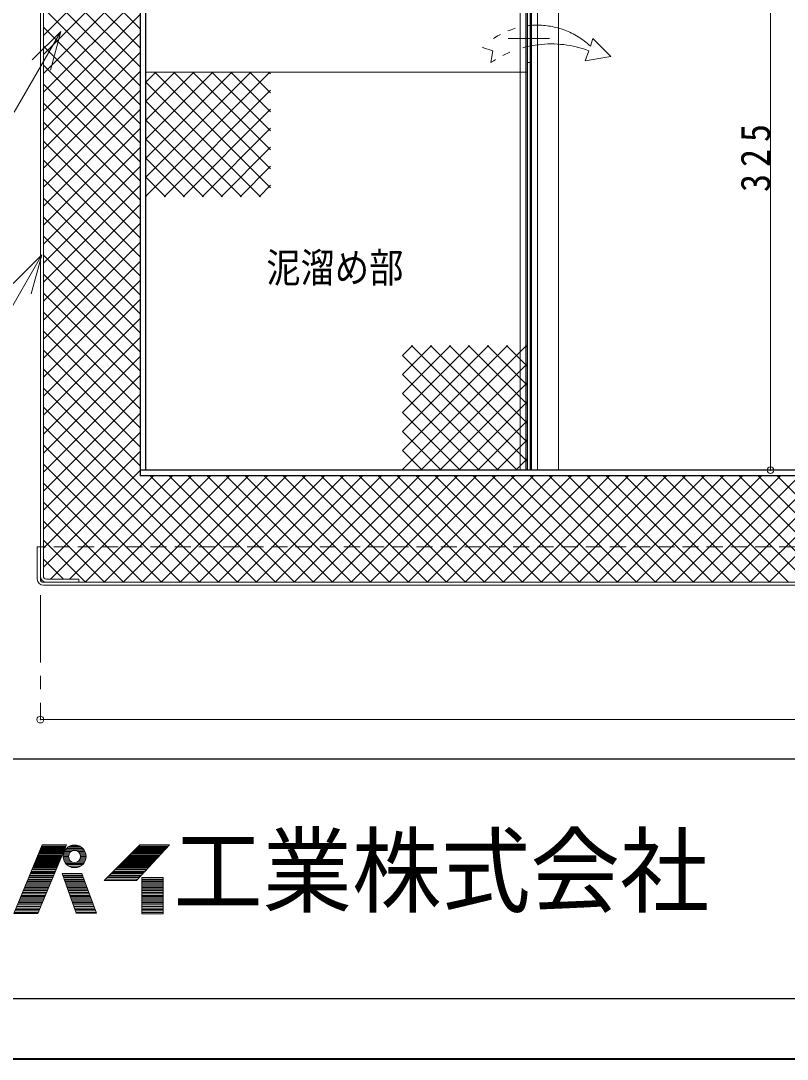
# Model space of a CAD drawing. Units: millimetres at full size, sheet at 1:7; details may follow other scales. Extents: x -1480 to 1355, y -979 to 988.
# Drawn here: x -1280 to -881, y -979 to -438 of the extents above; entities that cross this region are included whole.
import ezdxf
from ezdxf.enums import TextEntityAlignment as Align

# ---------------------------------------------------------------- set-up
doc = ezdxf.new("R2010")
doc.units = ezdxf.units.MM
doc.header["$LTSCALE"] = 7
doc.header["$PDMODE"] = 32
doc.header["$PDSIZE"] = 3.5
for name, pattern in [('CHAIN1', [8, 5, -1, 1, -1]), ('DASHED1', [1.8, 1.2, -0.6]), ('DOUBLE_CHAIN1', [8.8, 5, -1, 0.6, -0.6, 0.6, -1])]:
    doc.linetypes.add(name, pattern=pattern)
doc.layers.add('0-0_ﾚｲﾔ1', color=4, linetype='Continuous', lineweight=9)
doc.styles.add('ＭＳ ゴシック', font='')
doc.styles.get('ＭＳ ゴシック').set_extended_font_data('MS Gothic')

msp = doc.modelspace()

# ---------------------------------------------------------------- linework, layer by layer
at = {"layer": '0-0_ﾚｲﾔ1', "color": 5, "lineweight": 25}
for p, q in [((-1015.995, -175.045), (-1015.995, -672.045)), ((-1014.495, -175.045), (-1014.495, -672.045)), ((-1217.745, -228.045), (-1217.745, -675.045)), ((-1214.745, -672.045), (-1214.745, -228.045)), ((-411.745, -672.045), (-1217.745, -672.045)), ((-411.745, -675.045), (-1217.745, -675.045))]:
    msp.add_line(p, q, dxfattribs=at)
at = {"layer": '0-0_ﾚｲﾔ1', "color": 7, "lineweight": 18}
for p, q in [((-1019.745, -672.045), (-1019.745, -222.045)), ((-1016.745, -672.045), (-1016.745, -222.045)), ((-1269.745, -728.845), (-1269.745, -228.245)), ((-1268.145, -727.245), (-1268.145, -228.245)), ((-1013.745, -235.531), (-1013.745, -672.045)), ((-1010.745, -235.531), (-1010.745, -672.045)), ((-1259.08, -443.295), (-1283.448, -485.502)), ((-1259.08, -443.295), (-1273.929, -458.145)), ((-1259.08, -443.295), (-1264.515, -463.58)), ((-1214.745, -529.166), (-1214.366, -529.545)), ((-1269.028, -559.833), (-1293.396, -602.04)), ((-1269.028, -559.833), (-1283.877, -574.683)), ((-1269.028, -559.833), (-1274.463, -580.118)), ((-1080.995, -671.666), (-1080.616, -672.045)), ((-1269.745, -712.045), (-1271.345, -712.045)), ((-1271.345, -728.845), (-1271.345, -712.045)), ((-1268.145, -730.445), (-361.345, -730.445)), ((-1266.545, -728.845), (-1249.745, -728.845)), ((-1249.745, -728.845), (-1249.745, -730.445)), ((-1268.145, -732.045), (-361.345, -732.045)), ((-1268.808, -867.332), (-1283.508, -903.053)), ((-1271.013, -903.053), (-1256.166, -867.332)), ((-1270.381, -871.154), (-1257.755, -871.154)), ((-1270.2, -870.713), (-1257.572, -870.713)), ((-1270.018, -870.272), (-1257.388, -870.272)), ((-1269.837, -869.831), (-1257.205, -869.831)), ((-1269.655, -869.39), (-1257.022, -869.39)), ((-1269.413, -868.802), (-1256.777, -868.802)), ((-1269.232, -868.361), (-1256.607, -868.361)), ((-1269.05, -867.92), (-1256.411, -867.92)), ((-1268.808, -867.332), (-1256.166, -867.332)), ((-1257.43, -871.154), (-1254.153, -871.154)), ((-1257.157, -870.566), (-1253.36, -870.566)), ((-1256.694, -869.831), (-1247.112, -869.831)), ((-1256.2, -869.243), (-1247.607, -869.243)), ((-1255.349, -868.508), (-1248.458, -868.508)), ((-1254.316, -867.92), (-1249.491, -867.92)), ((-1246.65, -870.566), (-1250.447, -870.566)), ((-1246.377, -871.154), (-1249.654, -871.154)), ((-1221.768, -871.154), (-1205.913, -871.154)), ((-1221.327, -870.713), (-1205.504, -870.713)), ((-1220.886, -870.272), (-1205.094, -870.272)), ((-1220.445, -869.831), (-1204.685, -869.831)), ((-1220.004, -869.39), (-1204.275, -869.39)), ((-1219.563, -885.854), (-1202.364, -867.332)), ((-1219.416, -868.802), (-1203.729, -868.802)), ((-1218.975, -868.361), (-1203.32, -868.361)), ((-1218.534, -867.92), (-1202.91, -867.92)), ((-1272.619, -876.593), (-1260.015, -876.593)), ((-1272.377, -876.005), (-1259.771, -876.005)), ((-1272.196, -875.564), (-1259.588, -875.564)), ((-1272.014, -875.123), (-1259.404, -875.123)), ((-1271.833, -874.682), (-1259.221, -874.682)), ((-1271.651, -874.241), (-1259.038, -874.241)), ((-1271.454, -873.8), (-1258.855, -873.8)), ((-1271.289, -873.359), (-1258.671, -873.359)), ((-1271.107, -872.918), (-1258.488, -872.918)), ((-1270.926, -872.477), (-1258.305, -872.477)), ((-1270.684, -871.889), (-1258.06, -871.889)), ((-1270.563, -871.595), (-1257.938, -871.595)), ((-1257.853, -873.359), (-1255.053, -873.359)), ((-1257.824, -872.771), (-1254.998, -872.771)), ((-1257.808, -874.094), (-1254.966, -874.094)), ((-1257.704, -872.036), (-1254.762, -872.036)), ((-1257.669, -874.829), (-1254.689, -874.829)), ((-1257.43, -875.564), (-1254.153, -875.564)), ((-1257.076, -876.299), (-1253.034, -876.299)), ((-1246.73, -876.299), (-1250.772, -876.299)), ((-1246.377, -875.564), (-1249.654, -875.564)), ((-1246.138, -874.829), (-1249.117, -874.829)), ((-1246.102, -872.036), (-1249.045, -872.036)), ((-1245.999, -874.094), (-1248.84, -874.094)), ((-1245.982, -872.771), (-1248.809, -872.771)), ((-1248.753, -873.359), (-1245.953, -873.359)), ((-1227.207, -876.593), (-1210.964, -876.593)), ((-1226.619, -876.005), (-1210.418, -876.005)), ((-1226.178, -875.564), (-1210.008, -875.564)), ((-1225.737, -875.123), (-1209.599, -875.123)), ((-1225.296, -874.682), (-1209.189, -874.682)), ((-1224.855, -874.241), (-1208.78, -874.241)), ((-1224.414, -873.8), (-1208.37, -873.8)), ((-1223.973, -873.359), (-1207.961, -873.359)), ((-1223.532, -872.918), (-1207.509, -872.918)), ((-1223.091, -872.477), (-1207.142, -872.477)), ((-1222.503, -871.889), (-1206.596, -871.889)), ((-1222.209, -871.595), (-1206.323, -871.595)), ((-1274.737, -881.738), (-1262.154, -881.738)), ((-1274.495, -881.15), (-1261.91, -881.15)), ((-1274.192, -880.415), (-1261.604, -880.415)), ((-1273.95, -879.827), (-1261.36, -879.827)), ((-1273.648, -879.092), (-1261.054, -879.092)), ((-1273.466, -878.651), (-1260.871, -878.651)), ((-1273.224, -878.063), (-1260.626, -878.063)), ((-1273.043, -877.622), (-1260.443, -877.622)), ((-1272.801, -877.034), (-1260.199, -877.034)), ((-1256.583, -877.034), (-1247.224, -877.034)), ((-1256.054, -877.622), (-1247.752, -877.622)), ((-1254.892, -878.504), (-1248.915, -878.504)), ((-1253.496, -879.092), (-1250.311, -879.092)), ((-1240.437, -902.906), (-1248.081, -882.179)), ((-1232.352, -881.738), (-1215.741, -881.738)), ((-1231.764, -881.15), (-1215.195, -881.15)), ((-1231.029, -880.415), (-1214.513, -880.415)), ((-1230.441, -879.827), (-1213.967, -879.827)), ((-1229.706, -879.092), (-1213.284, -879.092)), ((-1229.265, -878.651), (-1212.875, -878.651)), ((-1228.677, -878.063), (-1212.329, -878.063)), ((-1228.236, -877.622), (-1211.919, -877.622)), ((-1227.648, -877.034), (-1211.373, -877.034)), ((-1276.914, -887.03), (-1264.353, -887.03)), ((-1276.672, -886.442), (-1264.109, -886.442)), ((-1276.37, -885.707), (-1263.804, -885.707)), ((-1276.128, -885.119), (-1263.559, -885.119)), ((-1275.826, -884.384), (-1263.254, -884.384)), ((-1275.523, -883.649), (-1262.948, -883.649)), ((-1275.276, -883.061), (-1262.704, -883.061)), ((-1274.982, -882.326), (-1262.398, -882.326)), ((-1258.32, -882.326), (-1248.027, -882.326)), ((-1258.065, -883.061), (-1247.756, -883.061)), ((-1257.86, -883.649), (-1247.539, -883.649)), ((-1257.605, -884.384), (-1247.268, -884.384)), ((-1257.35, -885.119), (-1246.997, -885.119)), ((-1257.145, -885.707), (-1246.78, -885.707)), ((-1256.89, -886.442), (-1246.509, -886.442)), ((-1256.685, -887.03), (-1246.292, -887.03)), ((-1236.468, -885.854), (-1219.563, -885.854)), ((-1235.733, -885.119), (-1218.881, -885.119)), ((-1234.998, -884.384), (-1218.198, -884.384)), ((-1234.263, -883.649), (-1217.516, -883.649)), ((-1233.675, -883.061), (-1216.97, -883.061)), ((-1232.94, -882.326), (-1216.287, -882.326)), ((-1216.917, -885.119), (-1205.745, -885.119)), ((-1216.917, -885.707), (-1205.745, -885.707)), ((-1216.917, -886.442), (-1205.745, -886.442)), ((-1216.917, -887.03), (-1205.745, -887.03)), ((-1279.334, -892.91), (-1266.797, -892.91)), ((-1279.032, -892.175), (-1266.492, -892.175)), ((-1278.669, -891.293), (-1266.125, -891.293)), ((-1278.427, -890.705), (-1265.881, -890.705)), ((-1278.124, -889.97), (-1265.574, -889.97)), ((-1277.882, -889.382), (-1265.331, -889.382)), ((-1277.58, -888.647), (-1265.026, -888.647)), ((-1277.217, -887.765), (-1264.659, -887.765)), ((-1256.43, -887.765), (-1246.021, -887.765)), ((-1256.124, -888.647), (-1245.696, -888.647)), ((-1255.868, -889.382), (-1245.425, -889.382)), ((-1255.664, -889.97), (-1245.208, -889.97)), ((-1255.408, -890.705), (-1244.937, -890.705)), ((-1255.204, -891.293), (-1244.72, -891.293)), ((-1254.897, -892.175), (-1244.395, -892.175)), ((-1254.642, -892.91), (-1244.124, -892.91)), ((-1216.917, -887.765), (-1205.745, -887.765)), ((-1216.917, -888.647), (-1205.745, -888.647)), ((-1216.917, -889.382), (-1205.745, -889.382)), ((-1216.917, -889.97), (-1205.745, -889.97)), ((-1216.917, -890.705), (-1205.745, -890.705)), ((-1216.917, -891.293), (-1205.745, -891.293)), ((-1216.917, -892.175), (-1205.745, -892.175)), ((-1216.917, -892.91), (-1205.745, -892.91)), ((-1281.33, -897.761), (-1268.814, -897.761)), ((-1281.089, -897.173), (-1268.569, -897.173)), ((-1280.786, -896.438), (-1268.264, -896.438)), ((-1280.484, -895.703), (-1267.958, -895.703)), ((-1280.181, -894.968), (-1267.653, -894.968)), ((-1279.879, -894.233), (-1267.347, -894.233)), ((-1279.637, -893.645), (-1267.103, -893.645)), ((-1254.402, -893.645), (-1243.853, -893.645)), ((-1254.182, -894.233), (-1243.636, -894.233)), ((-1253.927, -894.968), (-1243.365, -894.968)), ((-1253.671, -895.703), (-1243.094, -895.703)), ((-1253.416, -896.438), (-1242.823, -896.438)), ((-1253.161, -897.173), (-1242.552, -897.173)), ((-1252.956, -897.761), (-1242.335, -897.761)), ((-1216.917, -893.645), (-1205.745, -893.645)), ((-1216.917, -894.233), (-1205.745, -894.233)), ((-1216.917, -894.968), (-1205.745, -894.968)), ((-1216.917, -895.703), (-1205.745, -895.703)), ((-1216.917, -896.438), (-1205.745, -896.438)), ((-1216.917, -897.173), (-1205.745, -897.173)), ((-1216.917, -897.761), (-1205.745, -897.761)), ((-1271.013, -903.053), (-1283.508, -903.053)), ((-1283.327, -902.612), (-1270.83, -902.612)), ((-1282.964, -901.73), (-1270.463, -901.73)), ((-1282.661, -900.995), (-1270.158, -900.995)), ((-1282.359, -900.26), (-1269.852, -900.26)), ((-1281.996, -899.378), (-1269.486, -899.378)), ((-1281.693, -898.643), (-1269.18, -898.643)), ((-1252.65, -898.643), (-1242.009, -898.643)), ((-1252.344, -899.378), (-1241.738, -899.378)), ((-1252.088, -900.26), (-1241.413, -900.26)), ((-1251.832, -900.995), (-1241.142, -900.995)), ((-1251.577, -901.73), (-1240.871, -901.73)), ((-1251.27, -902.612), (-1240.546, -902.612)), ((-1251.168, -902.906), (-1240.437, -902.906)), ((-1216.917, -898.643), (-1205.745, -898.643)), ((-1216.917, -899.378), (-1205.745, -899.378)), ((-1216.917, -900.26), (-1205.745, -900.26)), ((-1216.917, -900.995), (-1205.745, -900.995)), ((-1216.917, -901.73), (-1205.745, -901.73)), ((-1216.917, -902.612), (-1205.745, -902.612))]:
    msp.add_line(p, q, dxfattribs=at)
at = {"layer": '0-0_ﾚｲﾔ1'}
for p, q in [((-999.745, -672.045), (-999.745, -222.045)), ((-889.245, -347.045), (-889.245, -672.045)), ((-1268.145, -391.673), (-1217.745, -442.073)), ((-1268.145, -445.387), (-1217.745, -394.987)), ((-1268.145, -401.573), (-1217.745, -451.973)), ((-1268.145, -455.286), (-1217.745, -404.886)), ((-1268.145, -411.472), (-1217.745, -461.872)), ((-1268.145, -465.186), (-1217.745, -414.786)), ((-1268.145, -421.372), (-1217.745, -471.772)), ((-1268.145, -475.085), (-1217.745, -424.685)), ((-1268.145, -431.271), (-1217.745, -481.671)), ((-1268.145, -484.985), (-1217.745, -434.585)), ((-1268.145, -441.171), (-1217.745, -491.571)), ((-1268.145, -494.884), (-1217.745, -444.484)), ((-1268.145, -451.07), (-1217.745, -501.47)), ((-1268.145, -504.784), (-1217.745, -454.384)), ((-1268.145, -460.97), (-1217.745, -511.37)), ((-1268.145, -514.683), (-1217.745, -464.283)), ((-1214.745, -529.146), (-1150.144, -464.545)), ((-1214.745, -519.247), (-1160.044, -464.545)), ((-1214.745, -509.347), (-1169.943, -464.545)), ((-1214.745, -499.448), (-1179.843, -464.545)), ((-1214.745, -489.548), (-1189.742, -464.545)), ((-1214.745, -469.749), (-1209.541, -464.545)), ((-1214.745, -479.649), (-1199.642, -464.545)), ((-1015.995, -464.545), (-1214.745, -464.545)), ((-1210.07, -464.545), (-1149.745, -524.87)), ((-1200.17, -464.545), (-1149.745, -514.97)), ((-1190.271, -464.545), (-1149.745, -505.071)), ((-1180.371, -464.545), (-1149.745, -495.171)), ((-1170.472, -464.545), (-1149.745, -485.272)), ((-1160.572, -464.545), (-1149.745, -475.372)), ((-1150.673, -464.545), (-1149.745, -465.473)), ((-1268.145, -470.869), (-1217.745, -521.269)), ((-1214.745, -469.769), (-1154.969, -529.545)), ((-1268.145, -524.583), (-1217.745, -474.183)), ((-1205.245, -529.545), (-1149.745, -474.046)), ((-1268.145, -480.769), (-1217.745, -531.169)), ((-1214.745, -479.669), (-1164.869, -529.545)), ((-1268.145, -534.482), (-1217.745, -484.082)), ((-1195.345, -529.545), (-1149.745, -483.945)), ((-1268.145, -490.668), (-1217.745, -541.068)), ((-1214.745, -489.568), (-1174.768, -529.545)), ((-1268.145, -544.382), (-1217.745, -493.982)), ((-1185.446, -529.545), (-1149.745, -493.845)), ((-1268.145, -500.568), (-1217.745, -550.968)), ((-1214.745, -499.468), (-1184.668, -529.545)), ((-1268.145, -554.281), (-1217.745, -503.881)), ((-1175.546, -529.545), (-1149.745, -503.744)), ((-1268.145, -510.467), (-1217.745, -560.867)), ((-1268.145, -564.181), (-1217.745, -513.781)), ((-1214.745, -509.367), (-1194.567, -529.545)), ((-1165.647, -529.545), (-1149.745, -513.644)), ((-1214.745, -519.267), (-1204.467, -529.545)), ((-1268.145, -520.367), (-1217.745, -570.767)), ((-1268.145, -574.08), (-1217.745, -523.68)), ((-1155.747, -529.545), (-1149.745, -523.543)), ((-1268.145, -530.266), (-1217.745, -580.666)), ((-1268.145, -583.98), (-1217.745, -533.58)), ((-1268.145, -540.166), (-1217.745, -590.566)), ((-1268.145, -593.879), (-1217.745, -543.479)), ((-1268.145, -550.065), (-1217.745, -600.465)), ((-1268.145, -603.779), (-1217.745, -553.379)), ((-1268.145, -559.965), (-1217.745, -610.365)), ((-1268.145, -613.678), (-1217.745, -563.278)), ((-1268.145, -569.864), (-1217.745, -620.264)), ((-1268.145, -623.578), (-1217.745, -573.178)), ((-1268.145, -579.764), (-1217.745, -630.164)), ((-1268.145, -633.477), (-1217.745, -583.077)), ((-1268.145, -589.663), (-1217.745, -640.063)), ((-1268.145, -643.377), (-1217.745, -592.977)), ((-1268.145, -599.563), (-1217.745, -649.963)), ((-1268.145, -653.276), (-1217.745, -602.876)), ((-1268.145, -609.462), (-1217.745, -659.862)), ((-1080.995, -671.646), (-1016.394, -607.045)), ((-1080.995, -661.747), (-1026.294, -607.045)), ((-1080.995, -651.847), (-1036.193, -607.045)), ((-1080.995, -641.948), (-1046.093, -607.045)), ((-1080.995, -632.048), (-1055.992, -607.045)), ((-1080.995, -622.149), (-1065.892, -607.045)), ((-1080.995, -612.249), (-1075.791, -607.045)), ((-1076.32, -607.045), (-1015.995, -667.37)), ((-1066.42, -607.045), (-1015.995, -657.47)), ((-1056.521, -607.045), (-1015.995, -647.571)), ((-1046.621, -607.045), (-1015.995, -637.671)), ((-1036.722, -607.045), (-1015.995, -627.772)), ((-1026.822, -607.045), (-1015.995, -617.872)), ((-1016.923, -607.045), (-1015.995, -607.973)), ((-1268.145, -663.176), (-1217.745, -612.776)), ((-1080.995, -612.269), (-1021.219, -672.045)), ((-1071.495, -672.045), (-1015.995, -616.546)), ((-1268.145, -619.362), (-1217.745, -669.762)), ((-1080.995, -622.169), (-1031.119, -672.045)), ((-1268.145, -673.075), (-1217.745, -622.675)), ((-1061.595, -672.045), (-1015.995, -626.445)), ((-1268.145, -629.261), (-1166.961, -730.445)), ((-1268.145, -682.975), (-1217.745, -632.575)), ((-1080.995, -632.068), (-1041.018, -672.045)), ((-1051.696, -672.045), (-1015.995, -636.345)), ((-1268.145, -639.161), (-1176.861, -730.445)), ((-1268.145, -692.874), (-1217.745, -642.474)), ((-1080.995, -641.968), (-1050.918, -672.045)), ((-1268.145, -649.06), (-1186.76, -730.445)), ((-1041.796, -672.045), (-1015.995, -646.244)), ((-1268.145, -702.774), (-1217.745, -652.374)), ((-1080.995, -651.867), (-1060.817, -672.045)), ((-1268.145, -658.96), (-1196.66, -730.445)), ((-1031.897, -672.045), (-1015.995, -656.144)), ((-1268.145, -712.673), (-1217.745, -662.273)), ((-1080.995, -661.767), (-1070.717, -672.045)), ((-1268.145, -668.859), (-1206.559, -730.445)), ((-1021.997, -672.045), (-1015.995, -666.043)), ((-1268.145, -722.573), (-1217.745, -672.173)), ((-1264.519, -728.845), (-1210.719, -675.045)), ((-1254.619, -728.845), (-1200.819, -675.045)), ((-1246.32, -730.445), (-1190.92, -675.045)), ((-1236.42, -730.445), (-1181.02, -675.045)), ((-1226.521, -730.445), (-1171.121, -675.045)), ((-1216.621, -730.445), (-1161.221, -675.045)), ((-1212.462, -675.045), (-1157.062, -730.445)), ((-1206.722, -730.445), (-1151.322, -675.045)), ((-1202.562, -675.045), (-1147.162, -730.445)), ((-1196.822, -730.445), (-1141.422, -675.045)), ((-1192.663, -675.045), (-1137.263, -730.445)), ((-1186.923, -730.445), (-1131.523, -675.045)), ((-1182.763, -675.045), (-1127.363, -730.445)), ((-1177.023, -730.445), (-1121.623, -675.045)), ((-1172.864, -675.045), (-1117.464, -730.445)), ((-1167.124, -730.445), (-1111.724, -675.045)), ((-1162.964, -675.045), (-1107.564, -730.445)), ((-1157.224, -730.445), (-1101.824, -675.045)), ((-1153.065, -675.045), (-1097.665, -730.445)), ((-1147.325, -730.445), (-1091.925, -675.045)), ((-1143.165, -675.045), (-1087.765, -730.445)), ((-1137.425, -730.445), (-1082.025, -675.045)), ((-1133.266, -675.045), (-1077.866, -730.445)), ((-1127.526, -730.445), (-1072.126, -675.045)), ((-1123.366, -675.045), (-1067.966, -730.445)), ((-1117.626, -730.445), (-1062.226, -675.045)), ((-1113.467, -675.045), (-1058.067, -730.445)), ((-1107.727, -730.445), (-1052.327, -675.045)), ((-1103.567, -675.045), (-1048.167, -730.445)), ((-1097.827, -730.445), (-1042.427, -675.045)), ((-1093.668, -675.045), (-1038.268, -730.445)), ((-1087.928, -730.445), (-1032.528, -675.045)), ((-1083.768, -675.045), (-1028.368, -730.445)), ((-1078.028, -730.445), (-1022.628, -675.045)), ((-1073.869, -675.045), (-1018.469, -730.445)), ((-1068.129, -730.445), (-1012.729, -675.045)), ((-1063.969, -675.045), (-1008.569, -730.445)), ((-1058.229, -730.445), (-1002.829, -675.045)), ((-1054.07, -675.045), (-998.67, -730.445)), ((-1048.33, -730.445), (-992.93, -675.045)), ((-1044.17, -675.045), (-988.77, -730.445)), ((-1038.43, -730.445), (-983.03, -675.045)), ((-1034.271, -675.045), (-978.871, -730.445)), ((-1028.531, -730.445), (-973.131, -675.045)), ((-1024.371, -675.045), (-968.971, -730.445)), ((-1018.631, -730.445), (-963.231, -675.045)), ((-1014.472, -675.045), (-959.072, -730.445)), ((-1008.732, -730.445), (-953.332, -675.045)), ((-1004.572, -675.045), (-949.172, -730.445)), ((-998.832, -730.445), (-943.432, -675.045)), ((-994.673, -675.045), (-939.273, -730.445)), ((-988.933, -730.445), (-933.533, -675.045)), ((-984.773, -675.045), (-929.373, -730.445)), ((-979.033, -730.445), (-923.633, -675.045)), ((-974.874, -675.045), (-919.474, -730.445)), ((-969.134, -730.445), (-913.734, -675.045)), ((-964.974, -675.045), (-909.574, -730.445)), ((-959.234, -730.445), (-903.834, -675.045)), ((-955.075, -675.045), (-899.675, -730.445)), ((-949.335, -730.445), (-893.935, -675.045)), ((-945.175, -675.045), (-889.775, -730.445)), ((-939.435, -730.445), (-884.035, -675.045)), ((-935.276, -675.045), (-879.876, -730.445)), ((-929.536, -730.445), (-874.136, -675.045)), ((-925.376, -675.045), (-869.976, -730.445)), ((-919.636, -730.445), (-864.236, -675.045)), ((-915.477, -675.045), (-860.077, -730.445)), ((-909.737, -730.445), (-854.337, -675.045)), ((-905.577, -675.045), (-850.177, -730.445)), ((-899.837, -730.445), (-844.437, -675.045)), ((-895.678, -675.045), (-840.278, -730.445)), ((-889.938, -730.445), (-834.538, -675.045)), ((-885.778, -675.045), (-830.378, -730.445)), ((-1268.145, -678.759), (-1216.459, -730.445)), ((-1268.145, -688.658), (-1226.358, -730.445)), ((-1268.145, -698.558), (-1236.258, -730.445)), ((-1268.145, -708.457), (-1246.157, -730.445)), ((-1268.145, -718.357), (-1257.657, -728.845)), ((-1269.745, -802.045), (-359.745, -802.045))]:
    msp.add_line(p, q, dxfattribs=at)
at = {"layer": '0-0_ﾚｲﾔ1', "linetype": 'CHAIN1'}
for p, q in [((-1004.495, -447.045), (-1025.995, -447.045)), ((-1269.745, -737.245), (-1269.745, -802.045))]:
    msp.add_line(p, q, dxfattribs=at)
at = {"layer": '0-0_ﾚｲﾔ1', "linetype": 'DOUBLE_CHAIN1'}
for p, q in [((-981.774, -447.022), (-983.156, -450.942)), ((-981.774, -447.022), (-972.528, -456.351)), ((-984.013, -453.374), (-985.874, -458.652)), ((-985.874, -458.652), (-972.528, -456.351))]:
    msp.add_line(p, q, dxfattribs=at)
at = {"layer": '0-0_ﾚｲﾔ1', "color": 7, "linetype": 'DASHED1', "lineweight": 18}
msp.add_line((-1014.495, -459.545), (-1015.995, -459.545), dxfattribs=at)
at = {"layer": '0-0_ﾚｲﾔ1', "linetype": 'DASHED1'}
msp.add_line((-359.745, -712.045), (-1269.745, -712.045), dxfattribs=at)
at = {"layer": '0-0_ﾚｲﾔ1', "color": 6, "lineweight": 25}
for p, q in [((-1448.245, -822.545), (1323.755, -822.545)), ((1323.755, -947.545), (-1448.245, -947.545))]:
    msp.add_line(p, q, dxfattribs=at)
at = {"layer": '0-0_ﾚｲﾔ1', "color": 1, "lineweight": 40}
msp.add_line((1355.255, -979.045), (-1479.745, -979.045), dxfattribs=at)
at = {"layer": '0-0_ﾚｲﾔ1', "linetype": 'DOUBLE_CHAIN1'}
msp.add_lwpolyline([(-1039.343, -451.776), (-1034.037, -453.481), (-1034.937, -459.546)], dxfattribs=at)
at = {"layer": '0-0_ﾚｲﾔ1', "color": 7, "lineweight": 18}
for points in [[(-1236.468, -885.854), (-1217.946, -867.332), (-1202.364, -867.332)], [(-1251.168, -902.906), (-1258.371, -882.179), (-1248.081, -882.179)]]:
    msp.add_lwpolyline(points, dxfattribs=at)
msp.add_lwpolyline([(-1216.917, -884.384), (-1216.917, -903.347), (-1205.745, -903.347), (-1205.745, -884.384)], close=True, dxfattribs=at)
for radius in [5.95, 3.15]:
    msp.add_circle((-1251.903, -873.359), radius, dxfattribs=at)
at = {"layer": '0-0_ﾚｲﾔ1', "linetype": 'DOUBLE_CHAIN1'}
for centre, radius, start, end in [((-1010.813, -480.763), 40.672, 47.15607, 134.54405), ((-1003.504, -505.728), 55.865, 69.58047, 124.24047)]:
    msp.add_arc(centre, radius, start, end, dxfattribs=at)
at = {"layer": '0-0_ﾚｲﾔ1', "color": 7, "lineweight": 18}
for centre, radius in [((-1268.145, -728.845), 3.2), ((-1266.545, -727.245), 3.2), ((-1268.145, -728.845), 1.6), ((-1266.545, -727.245), 1.6)]:
    msp.add_arc(centre, radius, 180, 270, dxfattribs=at)
at = {"layer": '0-0_ﾚｲﾔ1'}
for p in [(-889.245, -672.045), (-1269.745, -802.045)]:
    msp.add_point(p, dxfattribs=at)

# ---------------------------------------------------------------- texts
at = {"layer": '0-0_ﾚｲﾔ1', "color": 7, "style": 'ＭＳ ゴシック'}
for s, height, width, p in [('泥溜め部', 15.4, 0.85, (-1151.995, -578.795)), ('工業株式会社', 35.92, 0.95, (-1200.495, -909.545))]:
    msp.add_text(s, height=height, dxfattribs=dict(at, width=width)).set_placement(p, align=Align.BOTTOM_LEFT)
at = {"layer": '0-0_ﾚｲﾔ1', "color": 7, "insert": (-889.245, -527.045), "char_height": 15.4, "attachment_point": 7, "rotation": 90, "style": 'ＭＳ ゴシック'}
msp.add_mtext('\\T1.38;\\W0.9;325', dxfattribs=at)

doc.saveas('drawing.dxf')
